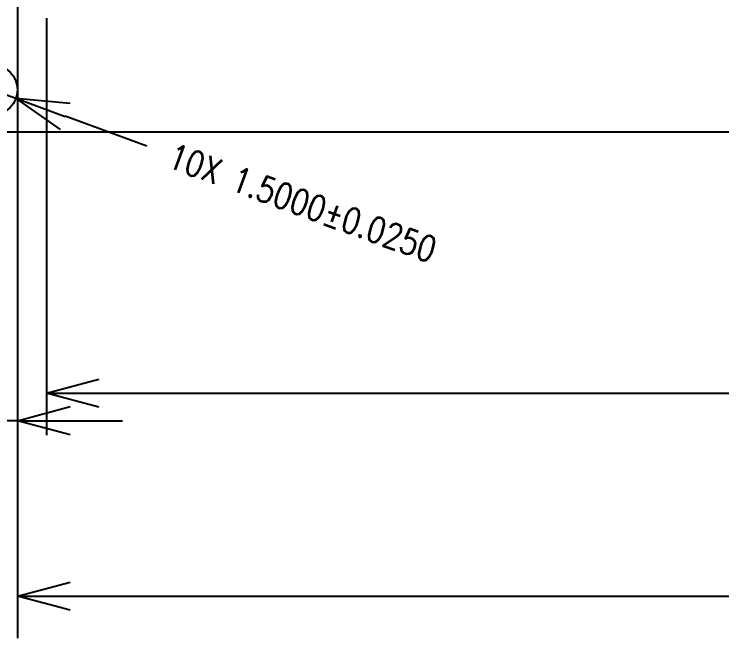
# Model space of a CAD drawing. Extents: x 0 to 864, y 0 to 559.
# Drawn here: x 143.38 to 186.14, y 209.13 to 247.83 of the extents above; entities that cross this region are included whole.
import ezdxf

# ---------------------------------------------------------------- set-up
doc = ezdxf.new("R2010")
doc.units = 0
doc.header["$LTSCALE"] = 12.7
doc.header["$MEASUREMENT"] = 0
doc.header["$PDMODE"] = 2
doc.layers.get('0').update_dxf_attribs({"linetype": 'CONTINUOUS'})
doc.layers.get('DEFPOINTS').update_dxf_attribs({"linetype": 'CONTINUOUS'})
doc.layers.add('SH-01_DIM', color=4, linetype='CONTINUOUS')
doc.layers.add('SH-01_OBJECT', color=7, linetype='CONTINUOUS')
doc.styles.get("Standard").update_dxf_attribs({"font": 'simplex.shx', "width": 0.82})
doc.dimstyles.get("Standard").update_dxf_attribs({"dimtxt": 0.18, "dimasz": 0.18, "dimexe": 0.18, "dimexo": 0.0625, "dimgap": 0.09, "dimtad": 0, "dimtih": 1, "dimtoh": 1, "dimdec": 4, "dimzin": 0, "dimdsep": 46, "dimtxsty": 'Standard', "dimcen": 0.09, "dimadec": 0, "dimazin": 0, "dimtfac": 1, "dimtdec": 4, "dimtofl": 0, "dimtmove": 0, "dimatfit": 3, "dimfxl": 1, "dimtolj": 1, "dimtzin": 0, "dimarcsym": 0})
doc.dimstyles.new('STANDARD$0', dxfattribs={"dimtxt": 0.18, "dimasz": 0.18, "dimexe": 0.18, "dimexo": 0.0625, "dimgap": 0.09, "dimtad": 0, "dimtih": 1, "dimtoh": 1, "dimdec": 4, "dimzin": 0, "dimdsep": 46, "dimtxsty": 'Standard', "dimcen": 0.09, "dimadec": 0, "dimazin": 0, "dimtfac": 1, "dimtdec": 4, "dimtofl": 0, "dimtmove": 0, "dimatfit": 3, "dimfxl": 1, "dimtolj": 1, "dimtzin": 0, "dimarcsym": 0})

# ---------------------------------------------------------------- blocks, each defined once
blk = doc.blocks.new('_Open30')
at = {"color": 0, "lineweight": -2}
for p, q in [((-1, 0.268), (0, 0)), ((0, 0), (-1, -0.268)), ((0, 0), (-1, 0))]:
    blk.add_line(p, q, dxfattribs=at)
blk = doc.blocks.new('*D73')
at = {"layer": 'DEFPOINTS', "color": 0, "ltscale": 0.05, "transparency": 16777216}
for p in [(143.581, 254.717), (731.581, 254.717), (731.581, 212.675)]:
    blk.add_point(p, dxfattribs=at)
at = {"layer": 'SH-01_DIM', "ltscale": 0.05, "transparency": 16777216}
for p, q in [((143.581, 252.177), (143.581, 210.135)), ((731.581, 252.177), (731.581, 210.135)), ((146.756, 212.675), (431.027, 212.675)), ((728.406, 212.675), (442.306, 212.675))]:
    blk.add_line(p, q, dxfattribs=at)
at = {"layer": 'SH-01_DIM', "ltscale": 0.05, "transparency": 16777216, "xscale": 3.175000000000011, "yscale": 3.175000000000011, "zscale": 3.175000000000011, "rotation": 180}
blk.add_blockref('_Open30', (143.581, 212.675), dxfattribs=at)
at = {"layer": 'SH-01_DIM', "ltscale": 0.05, "transparency": 16777216, "xscale": 3.175000000000011, "yscale": 3.175000000000011, "zscale": 3.175000000000011}
blk.add_blockref('_Open30', (731.581, 212.675), dxfattribs=at)
at = {"layer": 'SH-01_DIM', "ltscale": 0.05, "transparency": 16777216, "insert": (436.666, 212.675), "char_height": 1.524, "attachment_point": 5}
blk.add_mtext('\\A1;MOLD AREA\\P 294.0000', dxfattribs=at)
blk = doc.blocks.new('*D76')
at = {"layer": 'DEFPOINTS', "color": 0, "ltscale": 0.05, "transparency": 16777216}
for p in [(140.672, 243.771), (143.49, 242.743)]:
    blk.add_point(p, dxfattribs=at)
at = {"layer": 'SH-01_DIM', "ltscale": 0.05, "transparency": 16777216}
for p, q in [((137.689, 244.859), (134.706, 245.947)), ((140.672, 243.771), (143.49, 242.743)), ((151.389, 239.862), (146.473, 241.656))]:
    blk.add_line(p, q, dxfattribs=at)
at = {"layer": 'SH-01_DIM', "ltscale": 0.05, "transparency": 16777216, "xscale": 3.175000000000011, "yscale": 3.175000000000011, "zscale": 3.175000000000011}
for p, rotation in [((140.672, 243.771), 339.9612325222179), ((143.49, 242.743), 159.9612325222179)]:
    blk.add_blockref('_Open30', p, dxfattribs=dict(at, rotation=rotation))
at = {"layer": 'SH-01_DIM', "ltscale": 0.05, "transparency": 16777216, "insert": (160.799, 236.43), "char_height": 1.524, "attachment_point": 5, "rotation": 339.9612}
blk.add_mtext('\\A1;10X 1.5000±0.0250', dxfattribs=at)
blk = doc.blocks.new('*D82')
at = {"layer": 'DEFPOINTS', "color": 0, "ltscale": 0.05, "transparency": 16777216}
for p in [(143.581, 254.717), (137.581, 241.717), (137.581, 223.269)]:
    blk.add_point(p, dxfattribs=at)
at = {"layer": 'SH-01_DIM', "ltscale": 0.05, "transparency": 16777216}
for p, q in [((143.581, 252.177), (143.581, 220.729)), ((137.581, 239.177), (137.581, 220.729)), ((134.406, 223.269), (131.231, 223.269)), ((143.581, 223.269), (137.581, 223.269)), ((146.756, 223.269), (149.931, 223.269))]:
    blk.add_line(p, q, dxfattribs=at)
at = {"layer": 'SH-01_DIM', "ltscale": 0.05, "transparency": 16777216, "xscale": 3.175000000000011, "yscale": 3.175000000000011, "zscale": 3.175000000000011}
blk.add_blockref('_Open30', (137.581, 223.269), dxfattribs=at)
at = {"layer": 'SH-01_DIM', "ltscale": 0.05, "transparency": 16777216, "xscale": 3.175000000000011, "yscale": 3.175000000000011, "zscale": 3.175000000000011, "rotation": 180}
blk.add_blockref('_Open30', (143.581, 223.269), dxfattribs=at)
at = {"layer": 'SH-01_DIM', "ltscale": 0.05, "transparency": 16777216, "insert": (127.317, 223.269), "char_height": 1.524, "attachment_point": 5}
blk.add_mtext('\\A1; 3.0000', dxfattribs=at)
blk = doc.blocks.new('*D119')
at = {"layer": 'DEFPOINTS', "color": 0, "ltscale": 0.05, "transparency": 16777216}
for p in [(145.331, 250.117), (729.831, 250.117), (729.831, 224.936)]:
    blk.add_point(p, dxfattribs=at)
at = {"layer": 'SH-01_DIM', "ltscale": 0.05, "transparency": 16777216}
for p, q in [((145.331, 247.577), (145.331, 222.396)), ((729.831, 247.577), (729.831, 222.396)), ((148.506, 224.936), (425.901, 224.936)), ((726.656, 224.936), (449.26, 224.936))]:
    blk.add_line(p, q, dxfattribs=at)
at = {"layer": 'SH-01_DIM', "ltscale": 0.05, "transparency": 16777216, "xscale": 3.175000000000011, "yscale": 3.175000000000011, "zscale": 3.175000000000011, "rotation": 180}
blk.add_blockref('_Open30', (145.331, 224.936), dxfattribs=at)
at = {"layer": 'SH-01_DIM', "ltscale": 0.05, "transparency": 16777216, "xscale": 3.175000000000011, "yscale": 3.175000000000011, "zscale": 3.175000000000011}
blk.add_blockref('_Open30', (729.831, 224.936), dxfattribs=at)
at = {"layer": 'SH-01_DIM', "ltscale": 0.05, "transparency": 16777216, "insert": (437.581, 224.936), "char_height": 1.524, "attachment_point": 5}
blk.add_mtext('\\A1;SAW SINGULATION AREA\\P 292.2500', dxfattribs=at)

msp = doc.modelspace()

# ---------------------------------------------------------------- linework, layer by layer
at = {"layer": 'SH-01_OBJECT'}
msp.add_line((139.31278, 240.71745), (735.84868, 240.71745), dxfattribs=at)
msp.add_circle((142.08073, 243.25745), 1.5, dxfattribs=at)

# ---------------------------------------------------------------- dimensions: what is measured, and where the dimension line sits
at = {"layer": 'SH-01_DIM', "ltscale": 0.05}
dim = msp.add_linear_dim(base=(137.58073, 223.26884), p1=(143.58073, 254.71745), p2=(137.58073, 241.71745), dimstyle='STANDARD$0', override={"dimscale": 25.4, "dimtxt": 0.06, "dimasz": 0.125, "dimexe": 0.1, "dimexo": 0.1, "dimgap": 0.01, "dimtih": 0, "dimtoh": 0, "dimlfac": 0.5, "dimzin": 1, "dimpost": ' <>\\X', "dimblk": 'Open30', "dimcen": -0.09, "dimclrd": 256, "dimclre": 256, "dimclrt": 256, "dimazin": 1, "dimtp": 0.03, "dimtm": 0.03, "dimtofl": 1, "dimldrblk": 'Open30', "dimlwd": 65535, "dimlwe": 65535}, dxfattribs=at)
dim.commit()
dim.dimension.update_dxf_attribs({"geometry": '*D82', "text_midpoint": (127.31695, 223.26884)})
dim = msp.add_linear_dim(base=(731.58073, 212.67526), p1=(143.58073, 254.71745), p2=(731.58073, 254.71745), text='MOLD AREA\\P<>', dimstyle='STANDARD$0', override={"dimscale": 25.4, "dimtxt": 0.06, "dimasz": 0.125, "dimexe": 0.1, "dimexo": 0.1, "dimgap": 0.01, "dimtih": 0, "dimtoh": 0, "dimlfac": 0.5, "dimzin": 1, "dimpost": ' <>\\X', "dimblk": 'Open30', "dimcen": -0.09, "dimclrd": 256, "dimclre": 256, "dimclrt": 256, "dimazin": 1, "dimtp": 0.03, "dimtm": 0.03, "dimtofl": 1, "dimldrblk": 'Open30', "dimlwd": 65535, "dimlwe": 65535}, dxfattribs=at)
dim.commit()
dim.dimension.update_dxf_attribs({"geometry": '*D73', "text_midpoint": (436.66625, 212.67526), "dimtype": 160})
dim = msp.add_linear_dim(base=(729.83073, 224.93642), p1=(145.33073, 250.11745), p2=(729.83073, 250.11745), text='SAW SINGULATION AREA\\P<>', dimstyle='STANDARD$0', override={"dimscale": 25.4, "dimtxt": 0.06, "dimasz": 0.125, "dimexe": 0.1, "dimexo": 0.1, "dimgap": 0.01, "dimtih": 0, "dimtoh": 0, "dimlfac": 0.5, "dimzin": 1, "dimpost": ' <>\\X', "dimblk": 'Open30', "dimcen": -0.09, "dimclrd": 256, "dimclre": 256, "dimclrt": 256, "dimazin": 1, "dimtp": 0.03, "dimtm": 0.03, "dimtofl": 1, "dimldrblk": 'Open30', "dimlwd": 65535, "dimlwe": 65535}, dxfattribs=at)
dim.commit()
dim.dimension.update_dxf_attribs({"geometry": '*D119', "text_midpoint": (437.58073, 224.93642)})
dim = msp.add_diameter_dim_2p(p1=(140.67154, 243.77143), p2=(143.48992, 242.74346), text='10X<>', dimstyle='Standard', override={"dimscale": 25.4, "dimtxt": 0.06, "dimasz": 0.125, "dimexe": 0.1, "dimexo": 0.1, "dimgap": 0.03, "dimtih": 0, "dimtoh": 0, "dimlfac": 0.5, "dimzin": 1, "dimpost": ' <>\\X', "dimblk": 'Open30', "dimcen": -0.09, "dimclrd": 256, "dimclre": 256, "dimclrt": 256, "dimazin": 1, "dimtol": 1, "dimtp": 0.025, "dimtm": 0.025, "dimtofl": 1, "dimldrblk": 'Open30', "dimlwd": 65535, "dimlwe": 65535}, dxfattribs=at)
dim.commit()
dim.dimension.update_dxf_attribs({"geometry": '*D76', "text_midpoint": (160.79871, 236.43031), "dimtype": 163})

doc.saveas('drawing.dxf')
